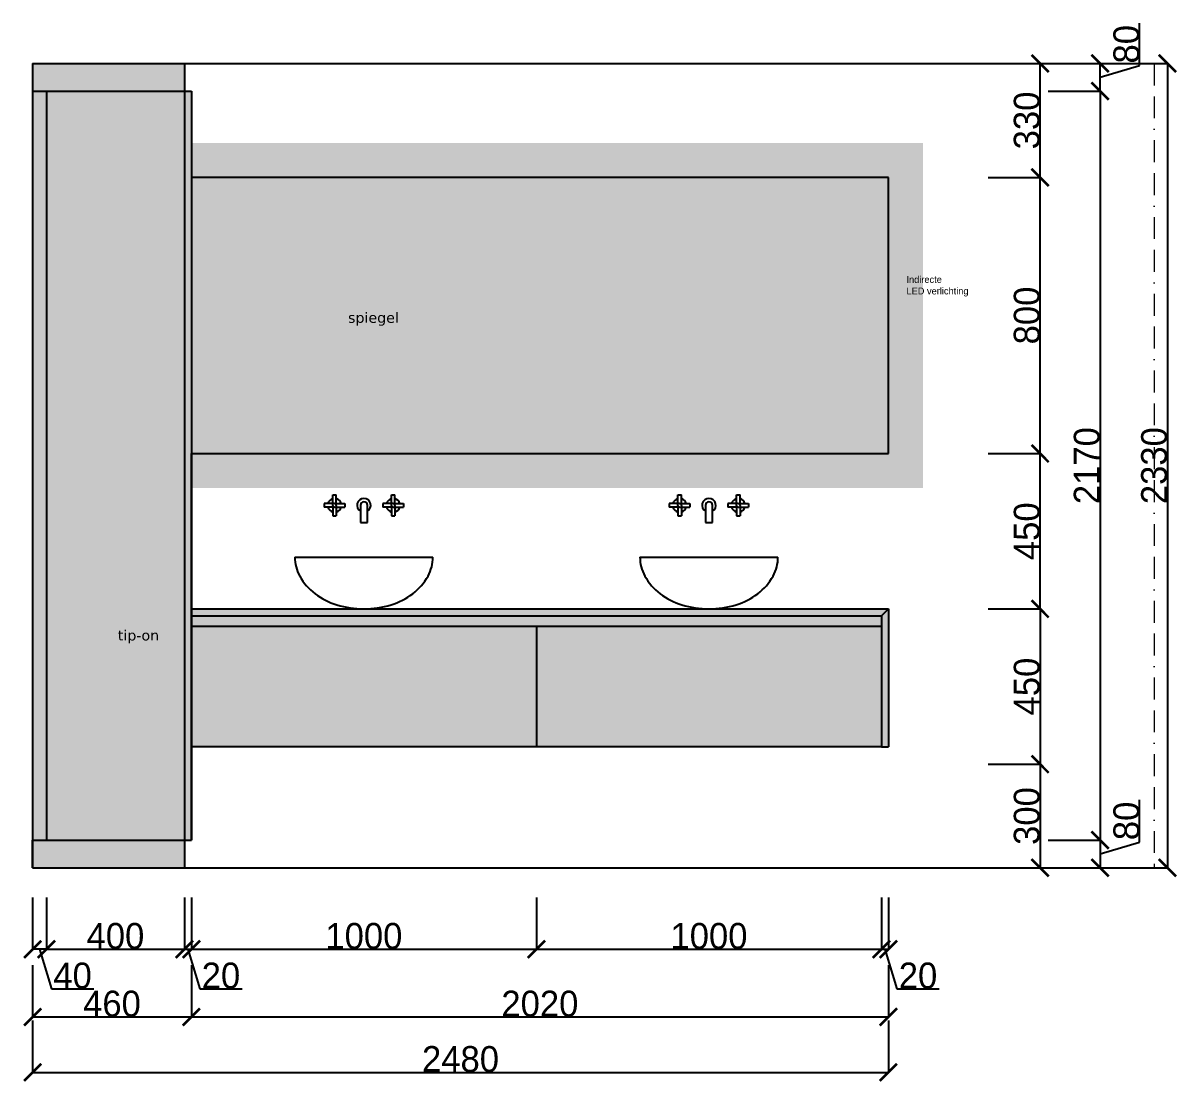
# Model space of a CAD drawing. Header units: millimetres. Extents: x -153917 to -31303, y -39726 to 31262.
# Drawn here: x -96055 to -92711, y -33039 to -29971 of the extents above; entities that cross this region are included whole.
import ezdxf

# ---------------------------------------------------------------- set-up
doc = ezdxf.new("R2010")
doc.units = ezdxf.units.MM
doc.header["$LTSCALE"] = 5
doc.linetypes.add('BORDER', pattern=[44.45, 12.7, -6.35, 12.7, -6.35, 0, -6.35])
for name, color, linetype in [('Bemating', 1, 'Continuous'), ('invulling muren', 252, 'Continuous'), ('Meubel', 8, 'Continuous'), ('muren', 7, 'Continuous'), ('spiegel', 141, 'Continuous'), ('Tekst', 7, 'Continuous'), ('Verlichting', 1, 'Continuous')]:
    doc.layers.add(name, color=color, linetype=linetype)
doc.layers.add('H-HELP', color=6, linetype='Continuous', lineweight=5, plot=False)
doc.layers.add('ruggen kast', color=7, linetype='Continuous', true_color=0xebebeb)
doc.styles.add('Geneva', font='')
doc.styles.get('Geneva').set_extended_font_data('Geneva')
doc.dimstyles.new('ISO-25', dxfattribs={"dimtxt": 100, "dimasz": 25, "dimexe": 1.25, "dimexo": 0.625, "dimtad": 1, "dimtxsty": 'Standard', "dimblk": 'ARCHTICK', "dimcen": 2.5, "dimse1": 1, "dimse2": 1, "dimadec": 0, "dimazin": 0, "dimtfac": 1, "dimtmove": 0, "dimatfit": 3, "dimfxl": 1, "dimarcsym": 0})

# ---------------------------------------------------------------- blocks, each defined once
blk = doc.blocks.new('muurkraan aanzicht')
at = {"layer": 'Meubel'}
for p, q in [((-90, 80), (-80, 80)), ((-90, 50), (-90, 80)), ((-80, 50), (-80, 80)), ((80, 50), (80, 80)), ((80, 80), (90, 80)), ((90, 50), (90, 80)), ((-115, 55), (-115, 45)), ((-85, 55), (-115, 55)), ((-85, 45), (-115, 45)), ((-90, 50), (-90, 20)), ((-85, 55), (-55, 55)), ((-85, 45), (-55, 45)), ((-80, 50), (-80, 20)), ((-55, 55), (-55, 45)), ((-10, 50), (-10, 0)), ((10, 0), (10, 50)), ((85, 55), (55, 55)), ((55, 55), (55, 45)), ((85, 45), (55, 45)), ((80, 50), (80, 20)), ((85, 55), (115, 55)), ((85, 45), (115, 45)), ((90, 50), (90, 20)), ((115, 55), (115, 45)), ((-90, 20), (-80, 20)), ((-10, 0), (10, 0)), ((80, 20), (90, 20))]:
    blk.add_line(p, q, dxfattribs=at)
for centre, radius, start, end in [((-85, 50), 20, 104.4775, 165.5225), ((-85, 50), 20, 14.4775, 75.5225), ((0, 50), 20, 300, 240), ((85, 50), 20, 104.4775, 165.5225), ((85, 50), 20, 14.4775, 75.5225), ((-85, 50), 20, 194.4775, 255.5225), ((-85, 50), 20, 284.4775, 345.5225), ((0, 50), 10, 0, 180), ((85, 50), 20, 194.4775, 255.5225), ((85, 50), 20, 284.4775, 345.5225)]:
    blk.add_arc(centre, radius, start, end, dxfattribs=at)
blk = doc.blocks.new('_ArchTick')
at = {"color": 0, "linetype": 'ByBlock', "const_width": 0.15}
blk.add_lwpolyline([(-0.5, -0.5), (0.5, 0.5)], dxfattribs=at)
blk = doc.blocks.new('*D1111')
at = {"layer": 'Bemating', "color": 0, "lineweight": -2, "transparency": 16777216}
for p, q in [((-96027.2, -32861.2), (-96027.2, -33012.5)), ((-93547.2, -32861.2), (-93547.2, -33012.5)), ((-96027.2, -33011.2), (-93547.2, -33011.2))]:
    blk.add_line(p, q, dxfattribs=at)
at = {"layer": 'Defpoints', "color": 0, "transparency": 16777216}
for p in [(-96027.2, -32418.6), (-93547.2, -32418.6), (-93547.2, -33011.2)]:
    blk.add_point(p, dxfattribs=at)
at = {"layer": 'Bemating', "color": 0, "lineweight": -2, "transparency": 16777216, "xscale": 50, "yscale": 50, "zscale": 50, "rotation": 180}
blk.add_blockref('_ArchTick', (-96027.2, -33011.2), dxfattribs=at)
at = {"layer": 'Bemating', "color": 0, "lineweight": -2, "transparency": 16777216, "xscale": 50, "yscale": 50, "zscale": 50}
blk.add_blockref('_ArchTick', (-93547.2, -33011.2), dxfattribs=at)
at = {"layer": 'Bemating', "color": 0, "transparency": 16777216, "insert": (-94787.2, -32973.1), "char_height": 75, "attachment_point": 5, "style": 'Geneva'}
blk.add_mtext('2480', dxfattribs=at)
blk = doc.blocks.new('*D1107')
at = {"layer": 'Bemating', "color": 0, "lineweight": -2, "transparency": 16777216}
for p, q in [((-96027.2, -32700.8), (-96027.2, -32852)), ((-95567.2, -32700.8), (-95567.2, -32852)), ((-96027.2, -32850.8), (-95567.2, -32850.8))]:
    blk.add_line(p, q, dxfattribs=at)
at = {"layer": 'Defpoints', "color": 0, "transparency": 16777216}
for p in [(-96027.2, -32418.6), (-95567.2, -32418.6), (-95567.2, -32850.8)]:
    blk.add_point(p, dxfattribs=at)
at = {"layer": 'Bemating', "color": 0, "lineweight": -2, "transparency": 16777216, "xscale": 50, "yscale": 50, "zscale": 50, "rotation": 180}
blk.add_blockref('_ArchTick', (-96027.2, -32850.8), dxfattribs=at)
at = {"layer": 'Bemating', "color": 0, "lineweight": -2, "transparency": 16777216, "xscale": 50, "yscale": 50, "zscale": 50}
blk.add_blockref('_ArchTick', (-95567.2, -32850.8), dxfattribs=at)
at = {"layer": 'Bemating', "color": 0, "transparency": 16777216, "insert": (-95797.2, -32812.6), "char_height": 75, "attachment_point": 5, "style": 'Geneva'}
blk.add_mtext('460', dxfattribs=at)
blk = doc.blocks.new('*D1108')
at = {"layer": 'Bemating', "color": 0, "lineweight": -2, "transparency": 16777216}
for p, q in [((-95567.2, -32700.8), (-95567.2, -32852)), ((-93547.2, -32700.8), (-93547.2, -32852)), ((-95567.2, -32850.8), (-93547.2, -32850.8))]:
    blk.add_line(p, q, dxfattribs=at)
at = {"layer": 'Defpoints', "color": 0, "transparency": 16777216}
for p in [(-95567.2, -32418.6), (-93547.2, -32418.6), (-93547.2, -32850.8)]:
    blk.add_point(p, dxfattribs=at)
at = {"layer": 'Bemating', "color": 0, "lineweight": -2, "transparency": 16777216, "xscale": 50, "yscale": 50, "zscale": 50, "rotation": 180}
blk.add_blockref('_ArchTick', (-95567.2, -32850.8), dxfattribs=at)
at = {"layer": 'Bemating', "color": 0, "lineweight": -2, "transparency": 16777216, "xscale": 50, "yscale": 50, "zscale": 50}
blk.add_blockref('_ArchTick', (-93547.2, -32850.8), dxfattribs=at)
at = {"layer": 'Bemating', "color": 0, "transparency": 16777216, "insert": (-94557.2, -32812.6), "char_height": 75, "attachment_point": 5, "style": 'Geneva'}
blk.add_mtext('2020', dxfattribs=at)
blk = doc.blocks.new('*D1109')
at = {"layer": 'Bemating', "color": 0, "lineweight": -2, "transparency": 16777216}
for p, q in [((-95987.2, -32504.6), (-95987.2, -32655.9)), ((-95587.2, -32504.6), (-95587.2, -32655.9)), ((-95987.2, -32654.6), (-95587.2, -32654.6))]:
    blk.add_line(p, q, dxfattribs=at)
at = {"layer": 'Defpoints', "color": 0, "transparency": 16777216}
for p in [(-95987.2, -32418.6), (-95587.2, -32418.6), (-95587.2, -32654.6)]:
    blk.add_point(p, dxfattribs=at)
at = {"layer": 'Bemating', "color": 0, "lineweight": -2, "transparency": 16777216, "xscale": 50, "yscale": 50, "zscale": 50, "rotation": 180}
blk.add_blockref('_ArchTick', (-95987.2, -32654.6), dxfattribs=at)
at = {"layer": 'Bemating', "color": 0, "lineweight": -2, "transparency": 16777216, "xscale": 50, "yscale": 50, "zscale": 50}
blk.add_blockref('_ArchTick', (-95587.2, -32654.6), dxfattribs=at)
at = {"layer": 'Bemating', "color": 0, "transparency": 16777216, "insert": (-95787.2, -32616.5), "char_height": 75, "attachment_point": 5, "style": 'Geneva'}
blk.add_mtext('400', dxfattribs=at)
blk = doc.blocks.new('*D1110')
at = {"layer": 'Bemating', "color": 0, "lineweight": -2, "transparency": 16777216}
for p, q in [((-95587.2, -32504.6), (-95587.2, -32655.9)), ((-95567.2, -32504.6), (-95567.2, -32655.9)), ((-95587.2, -32654.6), (-95567.2, -32654.6)), ((-95577.2, -32654.6), (-95542.8, -32769.3)), ((-95542.8, -32769.3), (-95420.1, -32769.3))]:
    blk.add_line(p, q, dxfattribs=at)
at = {"layer": 'Defpoints', "color": 0, "transparency": 16777216}
for p in [(-95587.2, -32418.6), (-95567.2, -32418.6), (-95567.2, -32654.6)]:
    blk.add_point(p, dxfattribs=at)
at = {"layer": 'Bemating', "color": 0, "lineweight": -2, "transparency": 16777216, "xscale": 50, "yscale": 50, "zscale": 50, "rotation": 180}
blk.add_blockref('_ArchTick', (-95587.2, -32654.6), dxfattribs=at)
at = {"layer": 'Bemating', "color": 0, "lineweight": -2, "transparency": 16777216, "xscale": 50, "yscale": 50, "zscale": 50}
blk.add_blockref('_ArchTick', (-95567.2, -32654.6), dxfattribs=at)
at = {"layer": 'Bemating', "color": 0, "transparency": 16777216, "insert": (-95481.4, -32731.2), "char_height": 75, "attachment_point": 5, "style": 'Geneva'}
blk.add_mtext('20', dxfattribs=at)
blk = doc.blocks.new('*D1112')
at = {"layer": 'Bemating', "color": 0, "lineweight": -2, "transparency": 16777216}
for p, q in [((-96027.2, -32504.6), (-96027.2, -32655.9)), ((-95987.2, -32504.6), (-95987.2, -32655.9)), ((-95987.2, -32654.6), (-96027.2, -32654.6)), ((-96007.2, -32654.6), (-95972.8, -32769.3)), ((-95972.8, -32769.3), (-95850.1, -32769.3))]:
    blk.add_line(p, q, dxfattribs=at)
at = {"layer": 'Defpoints', "color": 0, "transparency": 16777216}
for p in [(-96027.2, -32418.6), (-95987.2, -32418.6), (-96027.2, -32654.6)]:
    blk.add_point(p, dxfattribs=at)
at = {"layer": 'Bemating', "color": 0, "lineweight": -2, "transparency": 16777216, "xscale": 50, "yscale": 50, "zscale": 50, "rotation": 180}
blk.add_blockref('_ArchTick', (-96027.2, -32654.6), dxfattribs=at)
at = {"layer": 'Bemating', "color": 0, "lineweight": -2, "transparency": 16777216, "xscale": 50, "yscale": 50, "zscale": 50}
blk.add_blockref('_ArchTick', (-95987.2, -32654.6), dxfattribs=at)
at = {"layer": 'Bemating', "color": 0, "transparency": 16777216, "insert": (-95911.4, -32731.2), "char_height": 75, "attachment_point": 5, "style": 'Geneva'}
blk.add_mtext('40', dxfattribs=at)
blk = doc.blocks.new('*D1113')
at = {"layer": 'Bemating', "color": 0, "lineweight": -2, "transparency": 16777216}
for p, q in [((-95567.2, -32504.6), (-95567.2, -32655.9)), ((-94567.2, -32504.6), (-94567.2, -32655.9)), ((-95567.2, -32654.6), (-94567.2, -32654.6))]:
    blk.add_line(p, q, dxfattribs=at)
at = {"layer": 'Defpoints', "color": 0, "transparency": 16777216}
for p in [(-94567.2, -32068.6), (-95567.2, -32418.6), (-94567.2, -32654.6)]:
    blk.add_point(p, dxfattribs=at)
at = {"layer": 'Bemating', "color": 0, "lineweight": -2, "transparency": 16777216, "xscale": 50, "yscale": 50, "zscale": 50, "rotation": 180}
blk.add_blockref('_ArchTick', (-95567.2, -32654.6), dxfattribs=at)
at = {"layer": 'Bemating', "color": 0, "lineweight": -2, "transparency": 16777216, "xscale": 50, "yscale": 50, "zscale": 50}
blk.add_blockref('_ArchTick', (-94567.2, -32654.6), dxfattribs=at)
at = {"layer": 'Bemating', "color": 0, "transparency": 16777216, "insert": (-95067.2, -32616.5), "char_height": 75, "attachment_point": 5, "style": 'Geneva'}
blk.add_mtext('1000', dxfattribs=at)
blk = doc.blocks.new('*D1114')
at = {"layer": 'Bemating', "color": 0, "lineweight": -2, "transparency": 16777216}
for p, q in [((-94567.2, -32504.6), (-94567.2, -32655.9)), ((-93567.2, -32504.6), (-93567.2, -32655.9)), ((-94567.2, -32654.6), (-93567.2, -32654.6))]:
    blk.add_line(p, q, dxfattribs=at)
at = {"layer": 'Defpoints', "color": 0, "transparency": 16777216}
for p in [(-94567.2, -32068.6), (-93567.2, -32068.6), (-93567.2, -32654.6)]:
    blk.add_point(p, dxfattribs=at)
at = {"layer": 'Bemating', "color": 0, "lineweight": -2, "transparency": 16777216, "xscale": 50, "yscale": 50, "zscale": 50, "rotation": 180}
blk.add_blockref('_ArchTick', (-94567.2, -32654.6), dxfattribs=at)
at = {"layer": 'Bemating', "color": 0, "lineweight": -2, "transparency": 16777216, "xscale": 50, "yscale": 50, "zscale": 50}
blk.add_blockref('_ArchTick', (-93567.2, -32654.6), dxfattribs=at)
at = {"layer": 'Bemating', "color": 0, "transparency": 16777216, "insert": (-94067.2, -32616.5), "char_height": 75, "attachment_point": 5, "style": 'Geneva'}
blk.add_mtext('1000', dxfattribs=at)
blk = doc.blocks.new('*D1115')
at = {"layer": 'Bemating', "color": 0, "lineweight": -2, "transparency": 16777216}
for p, q in [((-93567.2, -32504.6), (-93567.2, -32655.9)), ((-93547.2, -32504.6), (-93547.2, -32655.9)), ((-93567.2, -32654.6), (-93547.2, -32654.6)), ((-93557.2, -32654.6), (-93522.8, -32769.3)), ((-93522.8, -32769.3), (-93400.1, -32769.3))]:
    blk.add_line(p, q, dxfattribs=at)
at = {"layer": 'Defpoints', "color": 0, "transparency": 16777216}
for p in [(-93567.2, -32068.6), (-93547.2, -32068.6), (-93547.2, -32654.6)]:
    blk.add_point(p, dxfattribs=at)
at = {"layer": 'Bemating', "color": 0, "lineweight": -2, "transparency": 16777216, "xscale": 50, "yscale": 50, "zscale": 50, "rotation": 180}
blk.add_blockref('_ArchTick', (-93567.2, -32654.6), dxfattribs=at)
at = {"layer": 'Bemating', "color": 0, "lineweight": -2, "transparency": 16777216, "xscale": 50, "yscale": 50, "zscale": 50}
blk.add_blockref('_ArchTick', (-93547.2, -32654.6), dxfattribs=at)
at = {"layer": 'Bemating', "color": 0, "transparency": 16777216, "insert": (-93461.4, -32731.2), "char_height": 75, "attachment_point": 5, "style": 'Geneva'}
blk.add_mtext('20', dxfattribs=at)
blk = doc.blocks.new('*D1136')
at = {"layer": 'Bemating', "color": 0, "lineweight": -2, "transparency": 16777216}
for p, q in [((-92888.8, -30088.6), (-92737.5, -30088.6)), ((-92738.8, -30088.6), (-92738.8, -32418.6)), ((-92888.8, -32418.6), (-92737.5, -32418.6))]:
    blk.add_line(p, q, dxfattribs=at)
at = {"layer": 'Defpoints', "color": 0, "transparency": 16777216}
for p in [(-93890.8, -30088.6), (-93890.8, -32418.6), (-92738.8, -32418.6)]:
    blk.add_point(p, dxfattribs=at)
at = {"layer": 'Bemating', "color": 0, "lineweight": -2, "transparency": 16777216, "xscale": 50, "yscale": 50, "zscale": 50}
for p, rotation in [((-92738.8, -30088.6), 90), ((-92738.8, -32418.6), 270)]:
    blk.add_blockref('_ArchTick', p, dxfattribs=dict(at, rotation=rotation))
at = {"layer": 'Bemating', "color": 0, "transparency": 16777216, "insert": (-92776.9, -31253.6), "char_height": 75, "attachment_point": 5, "rotation": 90, "style": 'Geneva'}
blk.add_mtext('2330', dxfattribs=at)
blk = doc.blocks.new('*D1137')
at = {"layer": 'Bemating', "color": 0, "lineweight": -2, "transparency": 16777216}
for p, q in [((-93083.9, -30168.6), (-92932.7, -30168.6)), ((-92933.9, -30168.6), (-92933.9, -32338.6)), ((-93083.9, -32338.6), (-92932.7, -32338.6))]:
    blk.add_line(p, q, dxfattribs=at)
at = {"layer": 'Defpoints', "color": 0, "transparency": 16777216}
for p in [(-94390.8, -30168.6), (-94390.8, -32338.6), (-92933.9, -32338.6)]:
    blk.add_point(p, dxfattribs=at)
at = {"layer": 'Bemating', "color": 0, "lineweight": -2, "transparency": 16777216, "xscale": 50, "yscale": 50, "zscale": 50}
for p, rotation in [((-92933.9, -30168.6), 90), ((-92933.9, -32338.6), 270)]:
    blk.add_blockref('_ArchTick', p, dxfattribs=dict(at, rotation=rotation))
at = {"layer": 'Bemating', "color": 0, "transparency": 16777216, "insert": (-92972, -31253.6), "char_height": 75, "attachment_point": 5, "rotation": 90, "style": 'Geneva'}
blk.add_mtext('2170', dxfattribs=at)
blk = doc.blocks.new('*D1138')
at = {"layer": 'Bemating', "color": 0, "lineweight": -2, "transparency": 16777216}
for p, q in [((-92819.2, -32344.2), (-92819.2, -32221.5)), ((-93083.9, -32338.6), (-92932.7, -32338.6)), ((-92933.9, -32338.6), (-92933.9, -32418.6)), ((-92933.9, -32378.6), (-92819.2, -32344.2)), ((-93083.9, -32418.6), (-92932.7, -32418.6))]:
    blk.add_line(p, q, dxfattribs=at)
at = {"layer": 'Defpoints', "color": 0, "transparency": 16777216}
for p in [(-94390.8, -32338.6), (-93890.8, -32418.6), (-92933.9, -32418.6)]:
    blk.add_point(p, dxfattribs=at)
at = {"layer": 'Bemating', "color": 0, "lineweight": -2, "transparency": 16777216, "xscale": 50, "yscale": 50, "zscale": 50}
for p, rotation in [((-92933.9, -32338.6), 90), ((-92933.9, -32418.6), 270)]:
    blk.add_blockref('_ArchTick', p, dxfattribs=dict(at, rotation=rotation))
at = {"layer": 'Bemating', "color": 0, "transparency": 16777216, "insert": (-92857.3, -32282.8), "char_height": 75, "attachment_point": 5, "rotation": 90, "style": 'Geneva'}
blk.add_mtext('80', dxfattribs=at)
blk = doc.blocks.new('*D1139')
at = {"layer": 'Bemating', "color": 0, "lineweight": -2, "transparency": 16777216}
for p, q in [((-92819.2, -30094.2), (-92819.2, -29971.5)), ((-93083.9, -30088.6), (-92932.7, -30088.6)), ((-92933.9, -30168.6), (-92933.9, -30088.6)), ((-92933.9, -30128.6), (-92819.2, -30094.2)), ((-93083.9, -30168.6), (-92932.7, -30168.6))]:
    blk.add_line(p, q, dxfattribs=at)
at = {"layer": 'Defpoints', "color": 0, "transparency": 16777216}
for p in [(-93890.8, -30088.6), (-92933.9, -30088.6), (-94390.8, -30168.6)]:
    blk.add_point(p, dxfattribs=at)
at = {"layer": 'Bemating', "color": 0, "lineweight": -2, "transparency": 16777216, "xscale": 50, "yscale": 50, "zscale": 50}
for p, rotation in [((-92933.9, -30088.6), 90), ((-92933.9, -30168.6), 270)]:
    blk.add_blockref('_ArchTick', p, dxfattribs=dict(at, rotation=rotation))
at = {"layer": 'Bemating', "color": 0, "transparency": 16777216, "insert": (-92857.3, -30032.8), "char_height": 75, "attachment_point": 5, "rotation": 90, "style": 'Geneva'}
blk.add_mtext('80', dxfattribs=at)
blk = doc.blocks.new('*D1132')
at = {"layer": 'Bemating', "color": 0, "lineweight": -2, "transparency": 16777216}
for p, q in [((-93257.7, -31668.6), (-93106.5, -31668.6)), ((-93107.7, -31668.6), (-93107.7, -32118.6)), ((-93257.7, -32118.6), (-93106.5, -32118.6))]:
    blk.add_line(p, q, dxfattribs=at)
at = {"layer": 'Defpoints', "color": 0, "transparency": 16777216}
for p in [(-93890.8, -31668.6), (-93890.8, -32118.6), (-93107.7, -32118.6)]:
    blk.add_point(p, dxfattribs=at)
at = {"layer": 'Bemating', "color": 0, "lineweight": -2, "transparency": 16777216, "xscale": 50, "yscale": 50, "zscale": 50}
for p, rotation in [((-93107.7, -31668.6), 90), ((-93107.7, -32118.6), 270)]:
    blk.add_blockref('_ArchTick', p, dxfattribs=dict(at, rotation=rotation))
at = {"layer": 'Bemating', "color": 0, "transparency": 16777216, "insert": (-93145.9, -31893.6), "char_height": 75, "attachment_point": 5, "rotation": 90, "style": 'Geneva'}
blk.add_mtext('450', dxfattribs=at)
blk = doc.blocks.new('*D1133')
at = {"layer": 'Bemating', "color": 0, "lineweight": -2, "transparency": 16777216}
for p, q in [((-93257.7, -32118.6), (-93106.5, -32118.6)), ((-93107.7, -32118.6), (-93107.7, -32418.6)), ((-93257.7, -32418.6), (-93106.5, -32418.6))]:
    blk.add_line(p, q, dxfattribs=at)
at = {"layer": 'Defpoints', "color": 0, "transparency": 16777216}
for p in [(-93890.8, -32118.6), (-93890.8, -32418.6), (-93107.7, -32418.6)]:
    blk.add_point(p, dxfattribs=at)
at = {"layer": 'Bemating', "color": 0, "lineweight": -2, "transparency": 16777216, "xscale": 50, "yscale": 50, "zscale": 50}
for p, rotation in [((-93107.7, -32118.6), 90), ((-93107.7, -32418.6), 270)]:
    blk.add_blockref('_ArchTick', p, dxfattribs=dict(at, rotation=rotation))
at = {"layer": 'Bemating', "color": 0, "transparency": 16777216, "insert": (-93145.9, -32268.6), "char_height": 75, "attachment_point": 5, "rotation": 90, "style": 'Geneva'}
blk.add_mtext('300', dxfattribs=at)
blk = doc.blocks.new('*D1134')
at = {"layer": 'Bemating', "color": 0, "lineweight": -2, "transparency": 16777216}
for p, q in [((-93257.7, -31218.6), (-93106.5, -31218.6)), ((-93107.7, -31668.6), (-93107.7, -31218.6)), ((-93257.7, -31668.6), (-93106.5, -31668.6))]:
    blk.add_line(p, q, dxfattribs=at)
at = {"layer": 'Defpoints', "color": 0, "transparency": 16777216}
for p in [(-93945.8, -31218.6), (-93107.7, -31218.6), (-93890.8, -31668.6)]:
    blk.add_point(p, dxfattribs=at)
at = {"layer": 'Bemating', "color": 0, "lineweight": -2, "transparency": 16777216, "xscale": 50, "yscale": 50, "zscale": 50}
for p, rotation in [((-93107.7, -31218.6), 90), ((-93107.7, -31668.6), 270)]:
    blk.add_blockref('_ArchTick', p, dxfattribs=dict(at, rotation=rotation))
at = {"layer": 'Bemating', "color": 0, "transparency": 16777216, "insert": (-93145.9, -31443.6), "char_height": 75, "attachment_point": 5, "rotation": 90, "style": 'Geneva'}
blk.add_mtext('450', dxfattribs=at)
blk = doc.blocks.new('*D1135')
at = {"layer": 'Bemating', "color": 0, "lineweight": -2, "transparency": 16777216}
for p, q in [((-93257.7, -30418.6), (-93106.5, -30418.6)), ((-93107.7, -31218.6), (-93107.7, -30418.6)), ((-93257.7, -31218.6), (-93106.5, -31218.6))]:
    blk.add_line(p, q, dxfattribs=at)
at = {"layer": 'Defpoints', "color": 0, "transparency": 16777216}
for p in [(-93930.8, -30418.6), (-93107.7, -30418.6), (-93945.8, -31218.6)]:
    blk.add_point(p, dxfattribs=at)
at = {"layer": 'Bemating', "color": 0, "lineweight": -2, "transparency": 16777216, "xscale": 50, "yscale": 50, "zscale": 50}
for p, rotation in [((-93107.7, -30418.6), 90), ((-93107.7, -31218.6), 270)]:
    blk.add_blockref('_ArchTick', p, dxfattribs=dict(at, rotation=rotation))
at = {"layer": 'Bemating', "color": 0, "transparency": 16777216, "insert": (-93145.9, -30818.6), "char_height": 75, "attachment_point": 5, "rotation": 90, "style": 'Geneva'}
blk.add_mtext('800', dxfattribs=at)
blk = doc.blocks.new('*D1131')
at = {"layer": 'Bemating', "color": 0, "lineweight": -2, "transparency": 16777216}
for p, q in [((-93257.7, -30088.6), (-93106.5, -30088.6)), ((-93107.7, -30418.6), (-93107.7, -30088.6)), ((-93257.7, -30418.6), (-93106.5, -30418.6))]:
    blk.add_line(p, q, dxfattribs=at)
at = {"layer": 'Defpoints', "color": 0, "transparency": 16777216}
for p in [(-93890.8, -30088.6), (-93107.7, -30088.6), (-93930.8, -30418.6)]:
    blk.add_point(p, dxfattribs=at)
at = {"layer": 'Bemating', "color": 0, "lineweight": -2, "transparency": 16777216, "xscale": 50, "yscale": 50, "zscale": 50}
for p, rotation in [((-93107.7, -30088.6), 90), ((-93107.7, -30418.6), 270)]:
    blk.add_blockref('_ArchTick', p, dxfattribs=dict(at, rotation=rotation))
at = {"layer": 'Bemating', "color": 0, "transparency": 16777216, "insert": (-93145.9, -30253.6), "char_height": 75, "attachment_point": 5, "rotation": 90, "style": 'Geneva'}
blk.add_mtext('330', dxfattribs=at)

msp = doc.modelspace()

# ---------------------------------------------------------------- hatches: boundary and pattern name
at = {"layer": 'invulling muren', "true_color": 0x937c6c, "transparency": 33554687}
h = msp.add_hatch(color=8, dxfattribs=at)
h.dxf.hatch_style = 1
h.paths.add_polyline_path([(-93547.186, -31668.557), (-95567.186, -31668.557), (-95567.186, -31688.557), (-93567.186, -31688.557)])
h.paths.add_polyline_path([(-93547.186, -31668.557), (-93567.186, -31688.557), (-93567.186, -32068.557), (-93547.186, -32068.557)])
at = {"layer": 'Meubel', "transparency": 33554613}
h = msp.add_hatch(color=256, dxfattribs=at)
h.set_gradient(color1=(255, 255, 255), color2=(247, 242, 129), rotation=180, name='INVCURVED')
h.paths.add_polyline_path([(-93447.186, -30318.557), (-93547.186, -30318.557), (-95567.186, -30318.557), (-95567.186, -30418.557), (-93547.186, -30418.557)])
at = {"layer": 'Meubel', "transparency": 33554687}
h = msp.add_hatch(color=256, dxfattribs=at)
h.dxf.hatch_style = 1
h.set_gradient(color1=(240, 245, 245), color2=(203, 231, 235), tint=1, name='INVSPHERICAL')
h.paths.add_polyline_path([(-93547.186, -30418.557), (-95567.186, -30418.557), (-95567.186, -31218.557), (-93547.186, -31218.557)])
at = {"layer": 'Meubel', "transparency": 33554613}
h = msp.add_hatch(color=256, dxfattribs=at)
h.set_gradient(color1=(255, 255, 255), color2=(247, 242, 129), name='INVCURVED')
h.paths.add_polyline_path([(-93547.186, -31218.557), (-95567.186, -31218.557), (-95567.186, -31318.557), (-93547.186, -31318.557), (-93447.186, -31318.557)])
at = {"layer": 'ruggen kast', "true_color": 0xdbdbdb, "transparency": 33554687}
h = msp.add_hatch(color=254, dxfattribs=at)
h.dxf.hatch_style = 1
h.paths.add_polyline_path([(-95587.186, -30088.557), (-96027.186, -30088.557), (-96027.186, -30168.557), (-95587.186, -30168.557)])
h.paths.add_polyline_path([(-95587.186, -32338.557), (-96027.186, -32338.557), (-96027.186, -32418.557), (-95587.186, -32418.557)])
at = {"layer": 'ruggen kast', "transparency": 33554687}
h = msp.add_hatch(color=256, dxfattribs=at)
h.dxf.hatch_style = 1
h.paths.add_polyline_path([(-95587.186, -30168.557), (-95987.186, -30168.557), (-95987.186, -32338.557), (-95587.186, -32338.557)])
h.paths.add_polyline_path([(-95987.186, -30168.557), (-96027.186, -30168.557), (-96027.186, -32338.557), (-95987.186, -32338.557)])
h.paths.add_polyline_path([(-95567.186, -30168.557), (-95587.186, -30168.557), (-95587.186, -32338.557), (-95567.186, -32338.557), (-95567.186, -31668.557), (-95567.186, -31218.557)])
h.paths.add_polyline_path([(-94567.186, -31718.557), (-95567.186, -31718.557), (-95567.186, -32068.557), (-94567.186, -32068.557)])
h.paths.add_polyline_path([(-93567.186, -31718.557), (-94567.186, -31718.557), (-94567.186, -32068.557), (-93567.186, -32068.557)])
at = {"layer": 'ruggen kast', "true_color": 0xdbdbdb, "transparency": 33554687}
h = msp.add_hatch(color=254, dxfattribs=at)
h.dxf.hatch_style = 1
h.paths.add_polyline_path([(-94567.186, -31688.557), (-95567.186, -31688.557), (-95567.186, -31718.557), (-94567.186, -31718.557)])
h.paths.add_polyline_path([(-93567.186, -31688.557), (-94567.186, -31688.557), (-94567.186, -31718.557), (-93567.186, -31718.557)])
at = {"layer": 'Verlichting', "transparency": 33554687}
h = msp.add_hatch(color=256, dxfattribs=at)
h.dxf.hatch_style = 1
h.set_gradient(color1=(255, 255, 255), color2=(255, 255, 184), rotation=180, tint=1)
h.paths.add_polyline_path([(-93447.186, -30418.557), (-93447.186, -30318.557), (-93547.186, -30418.557), (-93547.186, -31218.557), (-93447.186, -31318.557), (-93447.186, -31218.557)])

# ---------------------------------------------------------------- linework, layer by layer
at = {"layer": 'H-HELP', "linetype": 'BORDER'}
msp.add_line((-92777.186, -30088.557), (-92777.186, -32418.557), dxfattribs=at)
at = {"layer": 'Meubel'}
for p, q in [((-96027.186, -30088.557), (-95567.186, -30088.557)), ((-96027.186, -30088.557), (-96027.186, -30168.557)), ((-95587.186, -30088.557), (-95587.186, -32418.557)), ((-96027.186, -30168.557), (-95567.186, -30168.557)), ((-95987.186, -30168.557), (-95987.186, -32338.557)), ((-95567.186, -30168.557), (-95567.186, -32338.557)), ((-93547.186, -30418.557), (-95567.186, -30418.557)), ((-93547.186, -31218.557), (-93547.186, -30418.557)), ((-95567.186, -31668.557), (-95567.186, -31218.557)), ((-95567.186, -31218.557), (-93547.186, -31218.557)), ((-95267.186, -31518.557), (-94867.186, -31518.557)), ((-94267.186, -31518.557), (-93867.186, -31518.557)), ((-95567.186, -32338.557), (-95567.186, -31668.557)), ((-95567.186, -31668.557), (-93547.186, -31668.557)), ((-95567.186, -31688.557), (-93567.186, -31688.557)), ((-95267.186, -31668.557), (-94867.186, -31668.557)), ((-94267.186, -31668.557), (-93867.186, -31668.557)), ((-93567.186, -31688.557), (-93547.186, -31668.557)), ((-93567.186, -31688.557), (-93567.186, -32068.557)), ((-93547.186, -31668.557), (-93547.186, -32068.557)), ((-95567.186, -31718.557), (-93567.186, -31718.557)), ((-94567.186, -31718.557), (-94567.186, -32068.557)), ((-93567.186, -32068.557), (-95567.186, -32068.557)), ((-93567.186, -32068.557), (-93547.186, -32068.557)), ((-96027.186, -32418.557), (-96027.186, -32338.557)), ((-96027.186, -32338.557), (-95567.186, -32338.557))]:
    msp.add_line(p, q, dxfattribs=at)
for points in [[(-95267.186, -31518.557, 0.12682236), (-95252.998, -31573.595, 0.10607002), (-95208.608, -31624.623, 0.08578281), (-95146.04, -31656.591, 0.07544462), (-95067.186, -31668.557, 0.07544462), (-94988.332, -31656.591, 0.08578281), (-94925.765, -31624.623, 0.10607002), (-94881.374, -31573.595, 0.12682236), (-94867.186, -31518.557, 0.12682236)], [(-94267.186, -31518.557, 0.12682236), (-94252.998, -31573.595, 0.10607002), (-94208.608, -31624.623, 0.08578281), (-94146.04, -31656.591, 0.07544462), (-94067.186, -31668.557, 0.07544462), (-93988.332, -31656.591, 0.08578281), (-93925.765, -31624.623, 0.10607002), (-93881.374, -31573.595, 0.12682236), (-93867.186, -31518.557, 0.12682236)]]:
    msp.add_lwpolyline(points, format="xyb", dxfattribs=at)
at = {"layer": 'muren'}
for p, q in [((-96027.186, -30088.557), (-92777.186, -30088.557)), ((-96027.186, -30088.557), (-96027.186, -32418.557)), ((-96027.186, -32418.557), (-92777.186, -32418.557))]:
    msp.add_line(p, q, dxfattribs=at)

# ---------------------------------------------------------------- block references
at = {"layer": 'Meubel'}
for p in [(-95067.186, -31418.557), (-94067.186, -31418.557)]:
    msp.add_blockref('muurkraan aanzicht', p, dxfattribs=at)

# ---------------------------------------------------------------- texts
at = {"layer": 'spiegel', "insert": (-95113.047, -30809.842), "char_height": 30, "attachment_point": 1}
msp.add_mtext_dynamic_manual_height_columns('{\\fVerdana|b0|i0|c0|p34;spiegel}', width=513.71165, gutter_width=12.5, heights=[0], dxfattribs=at)
at = {"layer": 'Tekst', "insert": (-95780.315, -31768.66), "char_height": 30, "attachment_point": 7}
msp.add_mtext_dynamic_manual_height_columns('{\\fVerdana|b0|i0|c0|p34;tip-on}', width=513.71165, gutter_width=12.5, heights=[0], dxfattribs=at)
at = {"layer": 'Verlichting', "insert": (-93494.868, -30704.261), "char_height": 20, "width": 322.13845, "attachment_point": 1}
msp.add_mtext('Indirecte\\PLED verlichting', dxfattribs=at)

# ---------------------------------------------------------------- dimensions: what is measured, and where the dimension line sits
at = {"layer": 'Bemating'}
for base, p1, p2, picture, middle in [((-92933.904, -30088.557), (-94390.822, -30168.557), (-93890.822, -30088.557), '*D1139', (-92857.342, -30093.526)), ((-93107.738, -30088.557), (-93930.822, -30418.557), (-93890.822, -30088.557), '*D1131', (-93145.863, -30253.557)), ((-92738.797, -32418.557), (-93890.822, -30088.557), (-93890.822, -32418.557), '*D1136', (-92776.922, -31253.557)), ((-92933.904, -32338.557), (-94390.822, -30168.557), (-94390.822, -32338.557), '*D1137', (-92972.029, -31253.557)), ((-93107.738, -30418.557), (-93945.822, -31218.557), (-93930.822, -30418.557), '*D1135', (-93145.863, -30818.557)), ((-93107.738, -31218.557), (-93890.822, -31668.557), (-93945.822, -31218.557), '*D1134', (-93145.863, -31443.557)), ((-93107.738, -32118.557), (-93890.822, -31668.557), (-93890.822, -32118.557), '*D1132', (-93145.863, -31893.557)), ((-93107.738, -32418.557), (-93890.822, -32118.557), (-93890.822, -32418.557), '*D1133', (-93145.863, -32268.557)), ((-92933.904, -32418.557), (-94390.822, -32338.557), (-93890.822, -32418.557), '*D1138', (-92857.342, -32343.526))]:
    dim = msp.add_linear_dim(base=base, p1=p1, p2=p2, angle=90, dimstyle='ISO-25', override={"dimtxt": 75, "dimasz": 50, "dimtxsty": 'Geneva', "dimse1": 0, "dimse2": 0, "dimtmove": 1, "dimfxl": 150, "dimfxlon": 1}, dxfattribs=at)
    dim.commit()
    dim.dimension.update_dxf_attribs({"geometry": picture, "text_midpoint": middle})
for base, p1, p2, picture, middle in [((-94567.186, -32654.644), (-95567.186, -32418.557), (-94567.186, -32068.557), '*D1113', (-95067.186, -32616.519)), ((-93567.186, -32654.644), (-94567.186, -32068.557), (-93567.186, -32068.557), '*D1114', (-94067.186, -32616.519)), ((-93547.186, -32654.644), (-93567.186, -32068.557), (-93547.186, -32068.557), '*D1115', (-93522.155, -32731.207)), ((-93547.186, -33011.246), (-96027.186, -32418.557), (-93547.186, -32418.557), '*D1111', (-94787.186, -32973.121)), ((-95567.186, -32850.75), (-96027.186, -32418.557), (-95567.186, -32418.557), '*D1107', (-95797.186, -32812.625)), ((-96027.186, -32654.644), (-95987.186, -32418.557), (-96027.186, -32418.557), '*D1112', (-95972.155, -32731.207)), ((-95587.186, -32654.644), (-95987.186, -32418.557), (-95587.186, -32418.557), '*D1109', (-95787.186, -32616.519)), ((-95567.186, -32654.644), (-95587.186, -32418.557), (-95567.186, -32418.557), '*D1110', (-95542.155, -32731.207)), ((-93547.186, -32850.75), (-95567.186, -32418.557), (-93547.186, -32418.557), '*D1108', (-94557.186, -32812.625))]:
    dim = msp.add_linear_dim(base=base, p1=p1, p2=p2, dimstyle='ISO-25', override={"dimtxt": 75, "dimasz": 50, "dimtxsty": 'Geneva', "dimse1": 0, "dimse2": 0, "dimtmove": 1, "dimfxl": 150, "dimfxlon": 1}, dxfattribs=at)
    dim.commit()
    dim.dimension.update_dxf_attribs({"geometry": picture, "text_midpoint": middle})

doc.saveas('drawing.dxf')
